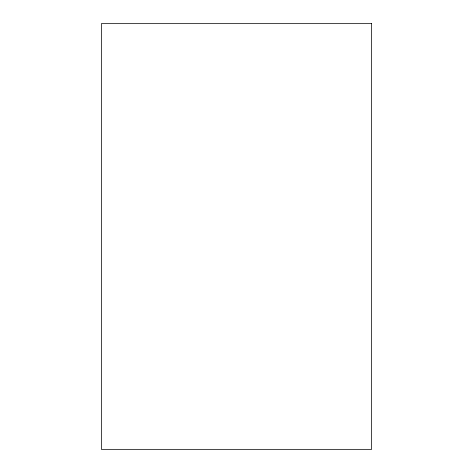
<?xml version="1.0" encoding="UTF-8"?>
<svg xmlns="http://www.w3.org/2000/svg" width="473" height="473" viewBox="0 0 473 473"><rect width="100%" height="100%" fill="white"/><g stroke="black" fill="none" stroke-linecap="round" stroke-linejoin="round"><path stroke-width="0.71" d="M371.636 23.65L101.364 23.65L101.364 449.35L371.636 449.35L371.636 23.65"/></g></svg>
